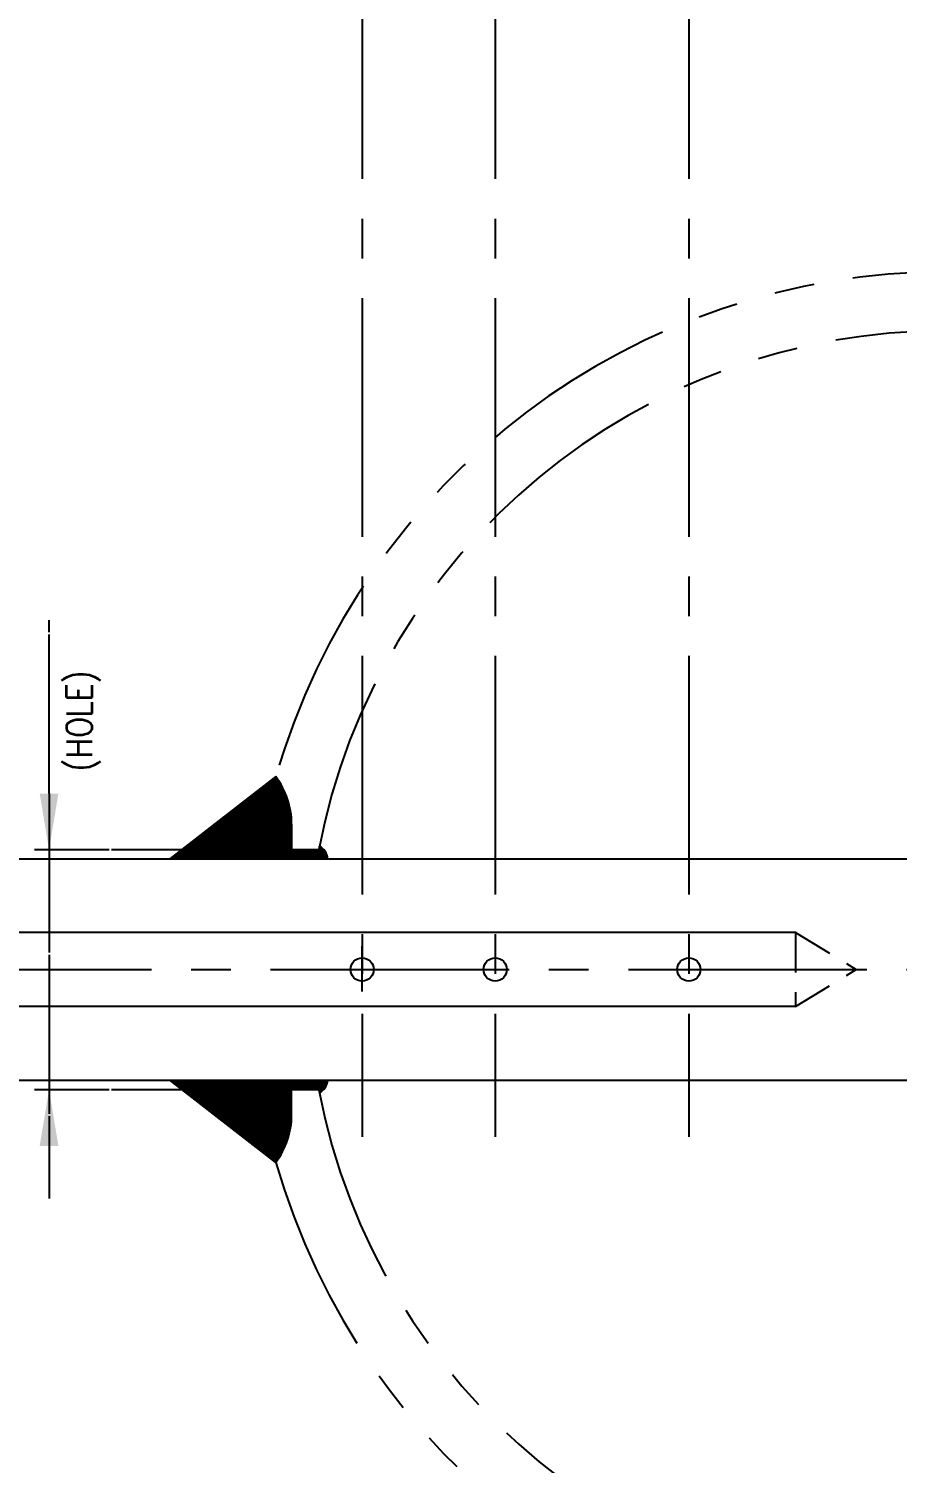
# Model space of a CAD drawing. Extents: x 0 to 841, y 0 to 594.
# Drawn here: x 136.5 to 174.8, y 403.7 to 466.8 of the extents above; entities that cross this region are included whole.
import ezdxf

# ---------------------------------------------------------------- set-up
doc = ezdxf.new("R2010")
doc.units = 0
doc.header["$LTSCALE"] = 7
doc.header["$MEASUREMENT"] = 0
for name, pattern in [('C12', [40, 34, -2, 2, -2]), ('CENTER2', [1.125, 0.75, -0.125, 0.125, -0.125]), ('CONT', [1, 1, 0]), ('HIDDEN', [0.375, 0.25, -0.125]), ('PHANTOM', [2.5, 1.25, -0.25, 0.25, -0.25, 0.25, -0.25])]:
    doc.linetypes.add(name, pattern=pattern)
for name, color, linetype in [('1', 7, 'Continuous'), ('3', 7, 'Continuous'), ('6', 6, 'PHANTOM'), ('8', 2, 'Continuous'), ('CEN2', 1, 'C12')]:
    doc.layers.add(name, color=color, linetype=linetype)
doc.styles.add('ROMANS', font='romans.shx')

msp = doc.modelspace()

# ---------------------------------------------------------------- linework, layer by layer
at = {"color": 4, "linetype": 'CONT'}
for p, q in [((137.412, 433.144), (137.412, 440.779)), ((137.412, 433.144), (137.412, 415.315)), ((147.165, 430.669), (136.768, 430.669)), ((147.165, 420.105), (136.768, 420.105))]:
    msp.add_line(p, q, dxfattribs=at)
for p, q in [((143.768, 430.269), (147.369, 433.87)), ((143.785, 430.269), (147.398, 433.881)), ((143.803, 430.269), (147.405, 433.87)), ((143.591, 430.269), (146.58, 433.258)), ((143.609, 430.269), (146.659, 433.319)), ((143.626, 430.269), (146.738, 433.38)), ((143.644, 430.269), (146.817, 433.441)), ((143.662, 430.269), (146.896, 433.503)), ((143.679, 430.269), (146.975, 433.564)), ((143.697, 430.269), (147.054, 433.625)), ((143.715, 430.269), (147.133, 433.686)), ((143.732, 430.269), (147.211, 433.748)), ((143.75, 430.269), (147.29, 433.809)), ((143.821, 430.269), (147.413, 433.86)), ((143.838, 430.269), (147.42, 433.85)), ((143.856, 430.269), (147.428, 433.84)), ((143.874, 430.269), (147.435, 433.83)), ((143.892, 430.269), (147.442, 433.819)), ((143.909, 430.269), (147.45, 433.809)), ((143.927, 430.269), (147.457, 433.799)), ((143.945, 430.269), (147.464, 433.788)), ((143.962, 430.269), (147.472, 433.778)), ((143.98, 430.269), (147.479, 433.767)), ((143.998, 430.269), (147.486, 433.757)), ((144.015, 430.269), (147.493, 433.746)), ((144.033, 430.269), (147.5, 433.736)), ((144.051, 430.269), (147.507, 433.725)), ((144.068, 430.269), (147.514, 433.715)), ((144.086, 430.269), (147.521, 433.704)), ((144.104, 430.269), (147.528, 433.693)), ((144.121, 430.269), (147.535, 433.683)), ((144.139, 430.269), (147.542, 433.672)), ((144.157, 430.269), (147.549, 433.661)), ((144.174, 430.269), (147.556, 433.65)), ((144.192, 430.269), (147.563, 433.639)), ((144.21, 430.269), (147.57, 433.628)), ((144.227, 430.269), (147.576, 433.617)), ((144.245, 430.269), (147.583, 433.607)), ((144.263, 430.269), (147.59, 433.596)), ((144.28, 430.269), (147.596, 433.585)), ((144.298, 430.269), (147.603, 433.573)), ((144.316, 430.269), (147.61, 433.562)), ((144.333, 430.269), (147.616, 433.551)), ((144.351, 430.269), (147.623, 433.54)), ((144.369, 430.269), (147.629, 433.529)), ((144.386, 430.269), (147.636, 433.518)), ((144.404, 430.269), (147.642, 433.506)), ((144.422, 430.269), (147.648, 433.495)), ((144.44, 430.269), (147.655, 433.484)), ((144.457, 430.269), (147.661, 433.472)), ((144.475, 430.269), (147.667, 433.461)), ((144.493, 430.269), (147.673, 433.449)), ((144.51, 430.269), (147.68, 433.438)), ((144.528, 430.269), (147.686, 433.426)), ((144.546, 430.269), (147.692, 433.415)), ((144.563, 430.269), (147.698, 433.403)), ((144.581, 430.269), (147.704, 433.392)), ((144.599, 430.269), (147.71, 433.38)), ((144.616, 430.269), (147.716, 433.368)), ((144.634, 430.269), (147.722, 433.356)), ((144.652, 430.269), (147.728, 433.345)), ((144.669, 430.269), (147.734, 433.333)), ((144.687, 430.269), (147.739, 433.321)), ((144.705, 430.269), (147.745, 433.309)), ((144.722, 430.269), (147.751, 433.297)), ((144.74, 430.269), (147.757, 433.285)), ((144.758, 430.269), (147.762, 433.273)), ((144.775, 430.269), (147.768, 433.261)), ((144.793, 430.269), (147.773, 433.249)), ((143.414, 430.269), (145.791, 432.646)), ((143.432, 430.269), (145.87, 432.707)), ((143.45, 430.269), (145.949, 432.768)), ((143.467, 430.269), (146.028, 432.829)), ((143.485, 430.269), (146.107, 432.89)), ((143.503, 430.269), (146.186, 432.952)), ((143.52, 430.269), (146.265, 433.013)), ((143.538, 430.269), (146.344, 433.074)), ((143.556, 430.269), (146.422, 433.135)), ((143.573, 430.269), (146.501, 433.197)), ((144.811, 430.269), (147.779, 433.237)), ((144.828, 430.269), (147.785, 433.225)), ((144.846, 430.269), (147.79, 433.212)), ((144.864, 430.269), (147.795, 433.2)), ((144.881, 430.269), (147.801, 433.188)), ((144.899, 430.269), (147.806, 433.176)), ((144.917, 430.269), (147.811, 433.163)), ((144.935, 430.269), (147.817, 433.151)), ((144.952, 430.269), (147.822, 433.138)), ((144.97, 430.269), (147.827, 433.126)), ((144.988, 430.269), (147.832, 433.113)), ((145.005, 430.269), (147.837, 433.101)), ((145.023, 430.269), (147.842, 433.088)), ((145.041, 430.269), (147.848, 433.076)), ((145.058, 430.269), (147.853, 433.063)), ((145.076, 430.269), (147.857, 433.05)), ((145.094, 430.269), (147.862, 433.037)), ((145.111, 430.269), (147.867, 433.024)), ((145.129, 430.269), (147.872, 433.012)), ((145.147, 430.269), (147.877, 432.999)), ((145.164, 430.269), (147.882, 432.986)), ((145.182, 430.269), (147.886, 432.973)), ((145.2, 430.269), (147.891, 432.96)), ((145.217, 430.269), (147.896, 432.947)), ((145.235, 430.269), (147.9, 432.934)), ((145.253, 430.269), (147.905, 432.92)), ((145.27, 430.269), (147.909, 432.907)), ((145.288, 430.269), (147.913, 432.894)), ((145.306, 430.269), (147.918, 432.881)), ((145.323, 430.269), (147.922, 432.867)), ((145.341, 430.269), (147.927, 432.854)), ((145.359, 430.269), (147.931, 432.84)), ((145.376, 430.269), (147.935, 432.827)), ((145.394, 430.269), (147.939, 432.814)), ((145.412, 430.269), (147.943, 432.8)), ((145.429, 430.269), (147.947, 432.786)), ((145.447, 430.269), (147.951, 432.773)), ((145.465, 430.269), (147.955, 432.759)), ((145.483, 430.269), (147.959, 432.745)), ((145.5, 430.269), (147.963, 432.732)), ((145.518, 430.269), (147.967, 432.718)), ((145.536, 430.269), (147.971, 432.704)), ((145.553, 430.269), (147.974, 432.69)), ((145.571, 430.269), (147.978, 432.676)), ((145.589, 430.269), (147.982, 432.662)), ((145.606, 430.269), (147.985, 432.648)), ((145.624, 430.269), (147.989, 432.633)), ((145.642, 430.269), (147.992, 432.619)), ((143.237, 430.269), (145.002, 432.033)), ((143.255, 430.269), (145.081, 432.095)), ((143.273, 430.269), (145.16, 432.156)), ((143.29, 430.269), (145.239, 432.217)), ((143.308, 430.269), (145.318, 432.278)), ((143.326, 430.269), (145.397, 432.339)), ((143.344, 430.269), (145.476, 432.401)), ((143.361, 430.269), (145.555, 432.462)), ((143.379, 430.269), (145.633, 432.523)), ((143.397, 430.269), (145.712, 432.584)), ((145.659, 430.269), (147.996, 432.605)), ((145.677, 430.269), (147.999, 432.591)), ((145.695, 430.269), (148.002, 432.576)), ((145.712, 430.269), (148.006, 432.562)), ((145.73, 430.269), (148.009, 432.547)), ((145.748, 430.269), (148.012, 432.533)), ((145.765, 430.269), (148.015, 432.519)), ((145.783, 430.269), (148.018, 432.504)), ((145.801, 430.269), (148.021, 432.489)), ((145.818, 430.269), (148.024, 432.474)), ((145.836, 430.269), (148.027, 432.46)), ((145.854, 430.269), (148.03, 432.445)), ((145.871, 430.269), (148.033, 432.43)), ((145.889, 430.269), (148.035, 432.415)), ((145.907, 430.269), (148.038, 432.4)), ((145.924, 430.269), (148.041, 432.385)), ((145.942, 430.269), (148.043, 432.37)), ((145.96, 430.269), (148.046, 432.354)), ((145.977, 430.269), (148.048, 432.339)), ((145.995, 430.269), (148.051, 432.324)), ((146.013, 430.269), (148.053, 432.309)), ((146.031, 430.269), (148.055, 432.293)), ((146.048, 430.269), (148.057, 432.278)), ((146.066, 430.269), (148.059, 432.262)), ((146.084, 430.269), (148.061, 432.246)), ((146.101, 430.269), (148.064, 432.231)), ((146.119, 430.269), (148.065, 432.215)), ((146.137, 430.269), (148.067, 432.199)), ((146.154, 430.269), (148.069, 432.183)), ((146.172, 430.269), (148.071, 432.167)), ((146.19, 430.269), (148.072, 432.151)), ((146.207, 430.269), (148.074, 432.135)), ((146.225, 430.269), (148.076, 432.119)), ((146.243, 430.269), (148.077, 432.103)), ((146.26, 430.269), (148.078, 432.087)), ((146.278, 430.269), (148.08, 432.07)), ((146.296, 430.269), (148.081, 432.054)), ((146.313, 430.269), (148.082, 432.037)), ((146.331, 430.269), (148.083, 432.021)), ((146.349, 430.269), (148.084, 432.004)), ((146.366, 430.269), (148.085, 431.987)), ((143.043, 430.269), (144.134, 431.36)), ((143.061, 430.269), (144.213, 431.421)), ((143.078, 430.269), (144.292, 431.482)), ((143.096, 430.269), (144.371, 431.544)), ((143.114, 430.269), (144.45, 431.605)), ((143.131, 430.269), (144.529, 431.666)), ((143.149, 430.269), (144.608, 431.727)), ((143.167, 430.269), (144.687, 431.788)), ((143.184, 430.269), (144.766, 431.85)), ((143.202, 430.269), (144.844, 431.911)), ((143.22, 430.269), (144.923, 431.972)), ((146.384, 430.269), (148.086, 431.97)), ((146.402, 430.269), (148.087, 431.954)), ((146.419, 430.269), (148.088, 431.937)), ((146.437, 430.269), (148.088, 431.92)), ((146.455, 430.269), (148.089, 431.902)), ((146.472, 430.269), (148.089, 431.885)), ((146.49, 430.269), (148.09, 431.868)), ((146.508, 430.269), (148.09, 431.851)), ((146.525, 430.269), (148.09, 431.833)), ((146.543, 430.269), (148.09, 431.816)), ((146.561, 430.269), (148.09, 431.798)), ((146.579, 430.269), (148.09, 431.78)), ((146.596, 430.269), (148.09, 431.763)), ((146.614, 430.269), (148.09, 431.745)), ((146.632, 430.269), (148.09, 431.727)), ((146.649, 430.269), (148.09, 431.71)), ((146.667, 430.269), (148.09, 431.692)), ((146.685, 430.269), (148.09, 431.674)), ((146.702, 430.269), (148.09, 431.657)), ((146.72, 430.269), (148.09, 431.639)), ((146.738, 430.269), (148.09, 431.621)), ((146.755, 430.269), (148.09, 431.604)), ((146.773, 430.269), (148.09, 431.586)), ((146.791, 430.269), (148.09, 431.568)), ((146.808, 430.269), (148.09, 431.551)), ((146.826, 430.269), (148.09, 431.533)), ((146.844, 430.269), (148.09, 431.515)), ((146.861, 430.269), (148.09, 431.497)), ((146.879, 430.269), (148.09, 431.48)), ((146.897, 430.269), (148.09, 431.462)), ((146.914, 430.269), (148.09, 431.444)), ((146.932, 430.269), (148.09, 431.427)), ((146.95, 430.269), (148.09, 431.409)), ((146.967, 430.269), (148.09, 431.391)), ((146.985, 430.269), (148.09, 431.374)), ((147.003, 430.269), (148.09, 431.356)), ((142.866, 430.269), (143.345, 430.748)), ((142.884, 430.269), (143.424, 430.809)), ((142.902, 430.269), (143.503, 430.87)), ((142.919, 430.269), (143.582, 430.931)), ((142.937, 430.269), (143.661, 430.993)), ((142.955, 430.269), (143.74, 431.054)), ((142.972, 430.269), (143.819, 431.115)), ((142.99, 430.269), (143.898, 431.176)), ((143.008, 430.269), (143.977, 431.237)), ((143.025, 430.269), (144.055, 431.299)), ((147.02, 430.269), (148.09, 431.338)), ((147.038, 430.269), (148.09, 431.321)), ((147.056, 430.269), (148.09, 431.303)), ((147.074, 430.269), (148.09, 431.285)), ((147.091, 430.269), (148.09, 431.268)), ((147.109, 430.269), (148.09, 431.25)), ((147.127, 430.269), (148.09, 431.232)), ((147.144, 430.269), (148.09, 431.215)), ((147.162, 430.269), (148.09, 431.197)), ((147.18, 430.269), (148.09, 431.179)), ((147.197, 430.269), (148.09, 431.162)), ((147.215, 430.269), (148.09, 431.144)), ((147.233, 430.269), (148.09, 431.126)), ((147.25, 430.269), (148.09, 431.109)), ((147.268, 430.269), (148.09, 431.091)), ((147.286, 430.269), (148.09, 431.073)), ((147.303, 430.269), (148.09, 431.056)), ((147.321, 430.269), (148.09, 431.038)), ((147.339, 430.269), (148.09, 431.02)), ((147.356, 430.269), (148.09, 431.002)), ((147.374, 430.269), (148.09, 430.985)), ((147.392, 430.269), (148.09, 430.967)), ((147.409, 430.269), (148.09, 430.949)), ((147.427, 430.269), (148.09, 430.932)), ((147.445, 430.269), (148.09, 430.914)), ((147.462, 430.269), (148.09, 430.896)), ((147.48, 430.269), (148.09, 430.879)), ((147.498, 430.269), (148.09, 430.861)), ((147.515, 430.269), (148.09, 430.843)), ((147.533, 430.269), (148.09, 430.826)), ((147.551, 430.269), (148.09, 430.808)), ((147.568, 430.269), (148.09, 430.79)), ((147.586, 430.269), (148.09, 430.773)), ((147.604, 430.269), (148.09, 430.755)), ((147.622, 430.269), (148.09, 430.737)), ((147.639, 430.269), (148.09, 430.72)), ((148.894, 430.269), (149.399, 430.773)), ((148.912, 430.269), (149.409, 430.765)), ((148.93, 430.269), (149.419, 430.758)), ((148.947, 430.269), (149.428, 430.75)), ((148.965, 430.269), (149.438, 430.741)), ((148.983, 430.269), (149.447, 430.733)), ((149, 430.269), (149.457, 430.725)), ((149.018, 430.269), (149.466, 430.716)), ((149.287, 430.679), (149.389, 430.781)), ((149.291, 430.701), (149.379, 430.788)), ((149.295, 430.722), (149.368, 430.795)), ((149.299, 430.744), (149.357, 430.802)), ((149.304, 430.766), (149.347, 430.809)), ((149.308, 430.788), (149.336, 430.816)), ((149.312, 430.81), (149.325, 430.823)), ((142.742, 430.269), (142.793, 430.319)), ((142.76, 430.269), (142.872, 430.38)), ((142.778, 430.269), (142.951, 430.442)), ((142.796, 430.269), (143.03, 430.503)), ((142.813, 430.269), (143.109, 430.564)), ((142.831, 430.269), (143.188, 430.625)), ((142.849, 430.269), (143.266, 430.686)), ((147.657, 430.269), (148.09, 430.702)), ((147.675, 430.269), (148.09, 430.684)), ((147.692, 430.269), (148.093, 430.669)), ((147.71, 430.269), (148.11, 430.669)), ((147.728, 430.269), (148.128, 430.669)), ((147.745, 430.269), (148.146, 430.669)), ((147.763, 430.269), (148.163, 430.669)), ((147.781, 430.269), (148.181, 430.669)), ((147.798, 430.269), (148.199, 430.669)), ((147.816, 430.269), (148.217, 430.669)), ((147.834, 430.269), (148.234, 430.669)), ((147.851, 430.269), (148.252, 430.669)), ((147.869, 430.269), (148.27, 430.669)), ((147.887, 430.269), (148.287, 430.669)), ((147.904, 430.269), (148.305, 430.669)), ((147.922, 430.269), (148.323, 430.669)), ((147.94, 430.269), (148.34, 430.669)), ((147.957, 430.269), (148.358, 430.669)), ((147.975, 430.269), (148.376, 430.669)), ((147.993, 430.269), (148.393, 430.669)), ((148.01, 430.269), (148.411, 430.669)), ((148.028, 430.269), (148.429, 430.669)), ((148.046, 430.269), (148.446, 430.669)), ((148.063, 430.269), (148.464, 430.669)), ((148.081, 430.269), (148.482, 430.669)), ((148.099, 430.269), (148.499, 430.669)), ((148.116, 430.269), (148.517, 430.669)), ((148.134, 430.269), (148.535, 430.669)), ((148.152, 430.269), (148.552, 430.669)), ((148.17, 430.269), (148.57, 430.669)), ((148.187, 430.269), (148.588, 430.669)), ((148.205, 430.269), (148.605, 430.669)), ((148.223, 430.269), (148.623, 430.669)), ((148.24, 430.269), (148.641, 430.669)), ((148.258, 430.269), (148.658, 430.669)), ((148.276, 430.269), (148.676, 430.669)), ((148.293, 430.269), (148.694, 430.669)), ((148.311, 430.269), (148.711, 430.669)), ((148.329, 430.269), (148.729, 430.669)), ((148.346, 430.269), (148.747, 430.669)), ((148.364, 430.269), (148.765, 430.669)), ((148.382, 430.269), (148.782, 430.669)), ((148.399, 430.269), (148.8, 430.669)), ((148.417, 430.269), (148.818, 430.669)), ((148.435, 430.269), (148.835, 430.669)), ((148.452, 430.269), (148.853, 430.669)), ((148.47, 430.269), (148.871, 430.669)), ((148.488, 430.269), (148.888, 430.669)), ((148.505, 430.269), (148.906, 430.669)), ((148.523, 430.269), (148.924, 430.669)), ((148.541, 430.269), (148.941, 430.669)), ((148.558, 430.269), (148.959, 430.669)), ((148.576, 430.269), (148.977, 430.669)), ((148.594, 430.269), (148.994, 430.669)), ((148.611, 430.269), (149.012, 430.669)), ((148.629, 430.269), (149.03, 430.669)), ((148.647, 430.269), (149.047, 430.669)), ((148.664, 430.269), (149.065, 430.669)), ((148.682, 430.269), (149.083, 430.669)), ((148.7, 430.269), (149.1, 430.669)), ((148.718, 430.269), (149.118, 430.669)), ((148.735, 430.269), (149.136, 430.669)), ((148.753, 430.269), (149.153, 430.669)), ((148.771, 430.269), (149.171, 430.669)), ((148.788, 430.269), (149.189, 430.669)), ((148.806, 430.269), (149.206, 430.669)), ((148.824, 430.269), (149.224, 430.669)), ((148.841, 430.269), (149.242, 430.669)), ((148.859, 430.269), (149.26, 430.669)), ((148.877, 430.269), (149.277, 430.669)), ((149.036, 430.269), (149.475, 430.708)), ((149.053, 430.269), (149.483, 430.699)), ((149.071, 430.269), (149.492, 430.69)), ((149.089, 430.269), (149.501, 430.68)), ((149.106, 430.269), (149.509, 430.671)), ((149.124, 430.269), (149.517, 430.662)), ((149.142, 430.269), (149.525, 430.652)), ((149.159, 430.269), (149.533, 430.642)), ((149.177, 430.269), (149.541, 430.632)), ((149.195, 430.269), (149.548, 430.622)), ((149.213, 430.269), (149.556, 430.612)), ((149.23, 430.269), (149.563, 430.602)), ((149.248, 430.269), (149.57, 430.591)), ((149.266, 430.269), (149.577, 430.58)), ((149.283, 430.269), (149.584, 430.569)), ((149.301, 430.269), (149.591, 430.558)), ((149.319, 430.269), (149.597, 430.547)), ((149.336, 430.269), (149.604, 430.536)), ((149.354, 430.269), (149.61, 430.524)), ((149.372, 430.269), (149.616, 430.513)), ((149.389, 430.269), (149.622, 430.501)), ((149.407, 430.269), (149.627, 430.489)), ((149.425, 430.269), (149.633, 430.477)), ((149.442, 430.269), (149.638, 430.464)), ((149.46, 430.269), (149.643, 430.452)), ((149.478, 430.269), (149.648, 430.439)), ((149.495, 430.269), (149.653, 430.426)), ((149.513, 430.269), (149.657, 430.413)), ((149.531, 430.269), (149.661, 430.399)), ((149.548, 430.269), (149.665, 430.386)), ((149.566, 430.269), (149.669, 430.372)), ((149.584, 430.269), (149.673, 430.358)), ((149.601, 430.269), (149.676, 430.343)), ((149.619, 430.269), (149.68, 430.329)), ((149.637, 430.269), (149.682, 430.314)), ((149.654, 430.269), (149.685, 430.299)), ((149.672, 430.269), (149.687, 430.284)), ((142.734, 420.52), (142.739, 420.524)), ((142.744, 420.512), (142.756, 420.524)), ((142.754, 420.504), (142.774, 420.524)), ((142.764, 420.496), (142.792, 420.524)), ((142.774, 420.489), (142.809, 420.524)), ((142.784, 420.481), (142.827, 420.524)), ((142.794, 420.473), (142.845, 420.524)), ((142.804, 420.466), (142.862, 420.524)), ((142.814, 420.458), (142.88, 420.524)), ((142.824, 420.45), (142.898, 420.524)), ((142.833, 420.442), (142.915, 420.524)), ((142.843, 420.435), (142.933, 420.524)), ((142.853, 420.427), (142.951, 420.524)), ((142.863, 420.419), (142.968, 420.524)), ((142.873, 420.411), (142.986, 420.524)), ((142.883, 420.404), (143.004, 420.524)), ((142.893, 420.396), (143.021, 420.524)), ((142.903, 420.388), (143.039, 420.524)), ((142.913, 420.381), (143.057, 420.524)), ((142.923, 420.373), (143.074, 420.524)), ((142.933, 420.365), (143.092, 420.524)), ((142.943, 420.357), (143.11, 420.524)), ((142.953, 420.35), (143.128, 420.524)), ((142.963, 420.342), (143.145, 420.524)), ((142.973, 420.334), (143.163, 420.524)), ((142.983, 420.327), (143.181, 420.524)), ((142.993, 420.319), (143.198, 420.524)), ((143.003, 420.311), (143.216, 420.524)), ((143.013, 420.303), (143.234, 420.524)), ((143.023, 420.296), (143.251, 420.524)), ((143.033, 420.288), (143.269, 420.524)), ((143.042, 420.28), (143.287, 420.524)), ((143.052, 420.272), (143.304, 420.524)), ((143.062, 420.265), (143.322, 420.524)), ((143.072, 420.257), (143.34, 420.524)), ((143.082, 420.249), (143.357, 420.524)), ((143.092, 420.242), (143.375, 420.524)), ((143.102, 420.234), (143.393, 420.524)), ((143.112, 420.226), (143.41, 420.524)), ((143.122, 420.218), (143.428, 420.524)), ((143.132, 420.211), (143.446, 420.524)), ((143.142, 420.203), (143.463, 420.524)), ((143.152, 420.195), (143.481, 420.524)), ((143.162, 420.187), (143.499, 420.524)), ((143.172, 420.18), (143.516, 420.524)), ((143.182, 420.172), (143.534, 420.524)), ((143.192, 420.164), (143.552, 420.524)), ((143.202, 420.157), (143.569, 420.524)), ((143.212, 420.149), (143.587, 420.524)), ((143.222, 420.141), (143.605, 420.524)), ((143.232, 420.133), (143.622, 420.524)), ((143.242, 420.126), (143.64, 420.524)), ((143.252, 420.118), (143.658, 420.524)), ((143.261, 420.11), (143.676, 420.524)), ((143.271, 420.103), (143.693, 420.524)), ((143.281, 420.095), (143.711, 420.524)), ((143.291, 420.087), (143.729, 420.524)), ((143.301, 420.079), (143.746, 420.524)), ((143.311, 420.072), (143.764, 420.524)), ((143.321, 420.064), (143.782, 420.524)), ((143.331, 420.056), (143.799, 420.524)), ((143.341, 420.048), (143.817, 420.524)), ((143.351, 420.041), (143.835, 420.524)), ((143.361, 420.033), (143.852, 420.524)), ((143.371, 420.025), (143.87, 420.524)), ((143.381, 420.018), (143.888, 420.524)), ((143.391, 420.01), (143.905, 420.524)), ((143.401, 420.002), (143.923, 420.524)), ((143.411, 419.994), (143.941, 420.524)), ((143.421, 419.987), (143.958, 420.524)), ((143.431, 419.979), (143.976, 420.524)), ((143.441, 419.971), (143.994, 420.524)), ((143.451, 419.963), (144.011, 420.524)), ((143.461, 419.956), (144.029, 420.524)), ((143.471, 419.948), (144.047, 420.524)), ((143.48, 419.94), (144.064, 420.524)), ((143.49, 419.933), (144.082, 420.524)), ((143.5, 419.925), (144.1, 420.524)), ((143.51, 419.917), (144.117, 420.524)), ((143.52, 419.909), (144.135, 420.524)), ((143.53, 419.902), (144.153, 420.524)), ((143.54, 419.894), (144.171, 420.524)), ((143.55, 419.886), (144.188, 420.524)), ((143.56, 419.879), (144.206, 420.524)), ((143.57, 419.871), (144.224, 420.524)), ((143.58, 419.863), (144.241, 420.524)), ((143.59, 419.855), (144.259, 420.524)), ((143.6, 419.848), (144.277, 420.524)), ((143.61, 419.84), (144.294, 420.524)), ((143.62, 419.832), (144.312, 420.524)), ((143.63, 419.824), (144.33, 420.524)), ((143.64, 419.817), (144.347, 420.524)), ((143.65, 419.809), (144.365, 420.524)), ((143.66, 419.801), (144.383, 420.524)), ((143.67, 419.794), (144.4, 420.524)), ((143.68, 419.786), (144.418, 420.524)), ((143.689, 419.778), (144.436, 420.524)), ((143.699, 419.77), (144.453, 420.524)), ((143.709, 419.763), (144.471, 420.524)), ((143.719, 419.755), (144.489, 420.524)), ((143.729, 419.747), (144.506, 420.524)), ((143.739, 419.739), (144.524, 420.524)), ((143.749, 419.732), (144.542, 420.524)), ((143.759, 419.724), (144.559, 420.524)), ((143.769, 419.716), (144.577, 420.524)), ((143.779, 419.709), (144.595, 420.524)), ((143.789, 419.701), (144.612, 420.524)), ((143.799, 419.693), (144.63, 420.524)), ((143.809, 419.685), (144.648, 420.524)), ((143.819, 419.678), (144.665, 420.524)), ((143.829, 419.67), (144.683, 420.524)), ((143.839, 419.662), (144.701, 420.524)), ((143.849, 419.655), (144.719, 420.524)), ((143.859, 419.647), (144.736, 420.524)), ((143.869, 419.639), (144.754, 420.524)), ((143.879, 419.631), (144.772, 420.524)), ((143.889, 419.624), (144.789, 420.524)), ((143.899, 419.616), (144.807, 420.524)), ((143.908, 419.608), (144.825, 420.524)), ((143.918, 419.6), (144.842, 420.524)), ((143.928, 419.593), (144.86, 420.524)), ((143.938, 419.585), (144.878, 420.524)), ((143.948, 419.577), (144.895, 420.524)), ((143.958, 419.57), (144.913, 420.524)), ((143.968, 419.562), (144.931, 420.524)), ((143.978, 419.554), (144.948, 420.524)), ((143.988, 419.546), (144.966, 420.524)), ((143.998, 419.539), (144.984, 420.524)), ((144.008, 419.531), (145.001, 420.524)), ((144.018, 419.523), (145.019, 420.524)), ((144.028, 419.516), (145.037, 420.524)), ((144.038, 419.508), (145.054, 420.524)), ((144.048, 419.5), (145.072, 420.524)), ((144.058, 419.492), (145.09, 420.524)), ((144.068, 419.485), (145.107, 420.524)), ((144.078, 419.477), (145.125, 420.524)), ((144.088, 419.469), (145.143, 420.524)), ((144.098, 419.461), (145.16, 420.524)), ((144.108, 419.454), (145.178, 420.524)), ((144.118, 419.446), (145.196, 420.524)), ((144.127, 419.438), (145.213, 420.524)), ((144.137, 419.431), (145.231, 420.524)), ((144.147, 419.423), (145.249, 420.524)), ((144.157, 419.415), (145.267, 420.524)), ((144.167, 419.407), (145.284, 420.524)), ((144.177, 419.4), (145.302, 420.524)), ((144.187, 419.392), (145.32, 420.524)), ((144.197, 419.384), (145.337, 420.524)), ((144.207, 419.376), (145.355, 420.524)), ((144.217, 419.369), (145.373, 420.524)), ((144.227, 419.361), (145.39, 420.524)), ((144.237, 419.353), (145.408, 420.524)), ((144.247, 419.346), (145.426, 420.524)), ((144.257, 419.338), (145.443, 420.524)), ((144.267, 419.33), (145.461, 420.524)), ((144.277, 419.322), (145.479, 420.524)), ((144.287, 419.315), (145.496, 420.524)), ((144.297, 419.307), (145.514, 420.524)), ((144.307, 419.299), (145.532, 420.524)), ((144.317, 419.292), (145.549, 420.524)), ((144.327, 419.284), (145.567, 420.524)), ((144.336, 419.276), (145.585, 420.524)), ((144.346, 419.268), (145.602, 420.524)), ((144.356, 419.261), (145.62, 420.524)), ((144.366, 419.253), (145.638, 420.524)), ((144.376, 419.245), (145.655, 420.524)), ((144.386, 419.237), (145.673, 420.524)), ((144.396, 419.23), (145.691, 420.524)), ((144.406, 419.222), (145.708, 420.524)), ((144.416, 419.214), (145.726, 420.524)), ((144.426, 419.207), (145.744, 420.524)), ((144.436, 419.199), (145.761, 420.524)), ((144.446, 419.191), (145.779, 420.524)), ((144.456, 419.183), (145.797, 420.524)), ((144.466, 419.176), (145.815, 420.524)), ((144.476, 419.168), (145.832, 420.524)), ((144.486, 419.16), (145.85, 420.524)), ((144.496, 419.152), (145.868, 420.524)), ((144.506, 419.145), (145.885, 420.524)), ((144.516, 419.137), (145.903, 420.524)), ((144.526, 419.129), (145.921, 420.524)), ((144.536, 419.122), (145.938, 420.524)), ((144.546, 419.114), (145.956, 420.524)), ((144.555, 419.106), (145.974, 420.524)), ((144.565, 419.098), (145.991, 420.524)), ((144.575, 419.091), (146.009, 420.524)), ((144.585, 419.083), (146.027, 420.524)), ((144.595, 419.075), (146.044, 420.524)), ((144.605, 419.068), (146.062, 420.524)), ((144.615, 419.06), (146.08, 420.524)), ((144.625, 419.052), (146.097, 420.524)), ((144.635, 419.044), (146.115, 420.524)), ((144.645, 419.037), (146.133, 420.524)), ((144.655, 419.029), (146.15, 420.524)), ((144.665, 419.021), (146.168, 420.524)), ((144.675, 419.013), (146.186, 420.524)), ((144.685, 419.006), (146.203, 420.524)), ((144.695, 418.998), (146.221, 420.524)), ((144.705, 418.99), (146.239, 420.524)), ((144.715, 418.983), (146.256, 420.524)), ((144.725, 418.975), (146.274, 420.524)), ((144.735, 418.967), (146.292, 420.524)), ((144.745, 418.959), (146.309, 420.524)), ((144.755, 418.952), (146.327, 420.524)), ((144.765, 418.944), (146.345, 420.524)), ((144.774, 418.936), (146.363, 420.524)), ((144.784, 418.929), (146.38, 420.524)), ((144.794, 418.921), (146.398, 420.524)), ((144.804, 418.913), (146.416, 420.524)), ((144.814, 418.905), (146.433, 420.524)), ((144.824, 418.898), (146.451, 420.524)), ((144.834, 418.89), (146.469, 420.524)), ((144.844, 418.882), (146.486, 420.524)), ((144.854, 418.874), (146.504, 420.524)), ((144.864, 418.867), (146.522, 420.524)), ((144.874, 418.859), (146.539, 420.524)), ((144.884, 418.851), (146.557, 420.524)), ((144.894, 418.844), (146.575, 420.524)), ((144.904, 418.836), (146.592, 420.524)), ((144.914, 418.828), (146.61, 420.524)), ((144.924, 418.82), (146.628, 420.524)), ((144.934, 418.813), (146.645, 420.524)), ((144.944, 418.805), (146.663, 420.524)), ((144.954, 418.797), (146.681, 420.524)), ((144.964, 418.789), (146.698, 420.524)), ((144.974, 418.782), (146.716, 420.524)), ((144.984, 418.774), (146.734, 420.524)), ((144.993, 418.766), (146.751, 420.524)), ((145.003, 418.759), (146.769, 420.524)), ((145.013, 418.751), (146.787, 420.524)), ((145.023, 418.743), (146.804, 420.524)), ((145.033, 418.735), (146.822, 420.524)), ((145.043, 418.728), (146.84, 420.524)), ((145.053, 418.72), (146.858, 420.524)), ((145.063, 418.712), (146.875, 420.524)), ((145.073, 418.705), (146.893, 420.524)), ((145.083, 418.697), (146.911, 420.524)), ((145.093, 418.689), (146.928, 420.524)), ((145.103, 418.681), (146.946, 420.524)), ((145.113, 418.674), (146.964, 420.524)), ((145.123, 418.666), (146.981, 420.524)), ((145.133, 418.658), (146.999, 420.524)), ((145.143, 418.65), (147.017, 420.524)), ((145.153, 418.643), (147.034, 420.524)), ((145.163, 418.635), (147.052, 420.524)), ((145.173, 418.627), (147.07, 420.524)), ((145.183, 418.62), (147.087, 420.524)), ((145.193, 418.612), (147.105, 420.524)), ((145.202, 418.604), (147.123, 420.524)), ((145.212, 418.596), (147.14, 420.524)), ((145.222, 418.589), (147.158, 420.524)), ((145.232, 418.581), (147.176, 420.524)), ((145.242, 418.573), (147.193, 420.524)), ((145.252, 418.565), (147.211, 420.524)), ((145.262, 418.558), (147.229, 420.524)), ((145.272, 418.55), (147.246, 420.524)), ((145.282, 418.542), (147.264, 420.524)), ((145.292, 418.535), (147.282, 420.524)), ((145.302, 418.527), (147.299, 420.524)), ((145.312, 418.519), (147.317, 420.524)), ((145.322, 418.511), (147.335, 420.524)), ((145.332, 418.504), (147.352, 420.524)), ((145.342, 418.496), (147.37, 420.524)), ((145.352, 418.488), (147.388, 420.524)), ((145.362, 418.481), (147.406, 420.524)), ((145.372, 418.473), (147.423, 420.524)), ((145.382, 418.465), (147.441, 420.524)), ((145.392, 418.457), (147.459, 420.524)), ((145.402, 418.45), (147.476, 420.524)), ((145.412, 418.442), (147.494, 420.524)), ((145.421, 418.434), (147.512, 420.524)), ((145.431, 418.426), (147.529, 420.524)), ((145.441, 418.419), (147.547, 420.524)), ((145.451, 418.411), (147.565, 420.524)), ((145.461, 418.403), (147.582, 420.524)), ((145.471, 418.396), (147.6, 420.524)), ((145.481, 418.388), (147.618, 420.524)), ((145.491, 418.38), (147.635, 420.524)), ((145.501, 418.372), (147.653, 420.524)), ((145.511, 418.365), (147.671, 420.524)), ((145.521, 418.357), (147.688, 420.524)), ((145.531, 418.349), (147.706, 420.524)), ((145.541, 418.342), (147.724, 420.524)), ((145.551, 418.334), (147.741, 420.524)), ((145.561, 418.326), (147.759, 420.524)), ((145.571, 418.318), (147.777, 420.524)), ((145.581, 418.311), (147.794, 420.524)), ((145.591, 418.303), (147.812, 420.524)), ((145.601, 418.295), (147.83, 420.524)), ((145.611, 418.287), (147.847, 420.524)), ((145.621, 418.28), (147.865, 420.524)), ((145.631, 418.272), (147.883, 420.524)), ((145.64, 418.264), (147.9, 420.524)), ((145.65, 418.257), (147.918, 420.524)), ((145.66, 418.249), (147.936, 420.524)), ((145.67, 418.241), (147.954, 420.524)), ((145.68, 418.233), (147.971, 420.524)), ((145.69, 418.226), (147.989, 420.524)), ((145.7, 418.218), (148.007, 420.524)), ((145.71, 418.21), (148.024, 420.524)), ((145.72, 418.202), (148.042, 420.524)), ((145.73, 418.195), (148.06, 420.524)), ((145.74, 418.187), (148.077, 420.524)), ((145.75, 418.179), (148.095, 420.524)), ((145.76, 418.172), (148.113, 420.524)), ((145.77, 418.164), (148.13, 420.524)), ((145.78, 418.156), (148.148, 420.524)), ((145.79, 418.148), (148.166, 420.524)), ((145.8, 418.141), (148.183, 420.524)), ((145.81, 418.133), (148.201, 420.524)), ((145.82, 418.125), (148.219, 420.524)), ((145.83, 418.118), (148.236, 420.524)), ((145.84, 418.11), (148.254, 420.524)), ((145.849, 418.102), (148.272, 420.524)), ((145.859, 418.094), (148.289, 420.524)), ((145.869, 418.087), (148.307, 420.524)), ((145.879, 418.079), (148.325, 420.524)), ((145.889, 418.071), (148.342, 420.524)), ((145.899, 418.063), (148.36, 420.524)), ((145.909, 418.056), (148.378, 420.524)), ((145.919, 418.048), (148.395, 420.524)), ((145.929, 418.04), (148.413, 420.524)), ((145.939, 418.033), (148.431, 420.524)), ((145.949, 418.025), (148.448, 420.524)), ((145.959, 418.017), (148.466, 420.524)), ((145.969, 418.009), (148.484, 420.524)), ((145.979, 418.002), (148.502, 420.524)), ((145.989, 417.994), (148.09, 420.095)), ((145.999, 417.986), (148.09, 420.078)), ((146.009, 417.978), (148.09, 420.06)), ((146.019, 417.971), (148.09, 420.042)), ((146.029, 417.963), (148.09, 420.025)), ((146.039, 417.955), (148.09, 420.007)), ((146.049, 417.948), (148.09, 419.989)), ((148.1, 420.105), (148.519, 420.524)), ((148.118, 420.105), (148.537, 420.524)), ((148.136, 420.105), (148.555, 420.524)), ((148.153, 420.105), (148.572, 420.524)), ((148.171, 420.105), (148.59, 420.524)), ((148.189, 420.105), (148.608, 420.524)), ((148.206, 420.105), (148.625, 420.524)), ((148.224, 420.105), (148.643, 420.524)), ((148.242, 420.105), (148.661, 420.524)), ((148.259, 420.105), (148.678, 420.524)), ((148.277, 420.105), (148.696, 420.524)), ((148.295, 420.105), (148.714, 420.524)), ((148.312, 420.105), (148.731, 420.524)), ((148.33, 420.105), (148.749, 420.524)), ((148.348, 420.105), (148.767, 420.524)), ((148.365, 420.105), (148.784, 420.524)), ((148.383, 420.105), (148.802, 420.524)), ((148.401, 420.105), (148.82, 420.524)), ((148.418, 420.105), (148.837, 420.524)), ((148.436, 420.105), (148.855, 420.524)), ((148.454, 420.105), (148.873, 420.524)), ((148.471, 420.105), (148.89, 420.524)), ((148.489, 420.105), (148.908, 420.524)), ((148.507, 420.105), (148.926, 420.524)), ((148.524, 420.105), (148.943, 420.524)), ((148.542, 420.105), (148.961, 420.524)), ((148.56, 420.105), (148.979, 420.524)), ((148.578, 420.105), (148.997, 420.524)), ((148.595, 420.105), (149.014, 420.524)), ((148.613, 420.105), (149.032, 420.524)), ((148.631, 420.105), (149.05, 420.524)), ((148.648, 420.105), (149.067, 420.524)), ((148.666, 420.105), (149.085, 420.524)), ((148.684, 420.105), (149.103, 420.524)), ((148.701, 420.105), (149.12, 420.524)), ((148.719, 420.105), (149.138, 420.524)), ((148.737, 420.105), (149.156, 420.524)), ((148.754, 420.105), (149.173, 420.524)), ((148.772, 420.105), (149.191, 420.524)), ((148.79, 420.105), (149.209, 420.524)), ((148.807, 420.105), (149.226, 420.524)), ((148.825, 420.105), (149.244, 420.524)), ((148.843, 420.105), (149.262, 420.524)), ((148.86, 420.105), (149.279, 420.524)), ((148.878, 420.105), (149.297, 420.524)), ((148.896, 420.105), (149.315, 420.524)), ((148.913, 420.105), (149.332, 420.524)), ((148.931, 420.105), (149.35, 420.524)), ((148.949, 420.105), (149.368, 420.524)), ((148.966, 420.105), (149.385, 420.524)), ((148.984, 420.105), (149.403, 420.524)), ((149.002, 420.105), (149.421, 420.524)), ((149.019, 420.105), (149.438, 420.524)), ((149.037, 420.105), (149.456, 420.524)), ((149.055, 420.105), (149.474, 420.524)), ((149.072, 420.105), (149.491, 420.524)), ((149.09, 420.105), (149.509, 420.524)), ((149.108, 420.105), (149.527, 420.524)), ((149.126, 420.105), (149.545, 420.524)), ((149.143, 420.105), (149.562, 420.524)), ((149.161, 420.105), (149.58, 420.524)), ((149.179, 420.105), (149.598, 420.524)), ((149.196, 420.105), (149.615, 420.524)), ((149.214, 420.105), (149.633, 420.524)), ((149.232, 420.105), (149.651, 420.524)), ((149.249, 420.105), (149.668, 420.524)), ((149.267, 420.105), (149.686, 420.524)), ((149.285, 420.105), (149.687, 420.508)), ((149.291, 420.094), (149.684, 420.487)), ((149.294, 420.079), (149.68, 420.465)), ((149.296, 420.064), (149.675, 420.442)), ((149.299, 420.049), (149.669, 420.419)), ((149.302, 420.034), (149.662, 420.394)), ((149.305, 420.02), (149.653, 420.367)), ((149.308, 420.005), (149.642, 420.339)), ((149.311, 419.99), (149.629, 420.308)), ((149.314, 419.975), (149.613, 420.274)), ((149.329, 419.972), (149.591, 420.235)), ((149.378, 420.005), (149.559, 420.185)), ((146.059, 417.94), (148.09, 419.972)), ((146.068, 417.932), (148.09, 419.954)), ((146.078, 417.924), (148.09, 419.936)), ((146.088, 417.917), (148.09, 419.919)), ((146.098, 417.909), (148.09, 419.901)), ((146.108, 417.901), (148.09, 419.883)), ((146.118, 417.894), (148.09, 419.866)), ((146.128, 417.886), (148.09, 419.848)), ((146.138, 417.878), (148.09, 419.83)), ((146.148, 417.87), (148.09, 419.813)), ((146.158, 417.863), (148.09, 419.795)), ((146.168, 417.855), (148.09, 419.777)), ((146.178, 417.847), (148.09, 419.759)), ((146.188, 417.839), (148.09, 419.742)), ((146.198, 417.832), (148.09, 419.724)), ((146.208, 417.824), (148.09, 419.706)), ((146.218, 417.816), (148.09, 419.689)), ((146.228, 417.809), (148.09, 419.671)), ((146.238, 417.801), (148.09, 419.653)), ((146.248, 417.793), (148.09, 419.636)), ((146.258, 417.785), (148.09, 419.618)), ((146.268, 417.778), (148.09, 419.6)), ((146.278, 417.77), (148.09, 419.583)), ((146.287, 417.762), (148.09, 419.565)), ((146.297, 417.754), (148.09, 419.547)), ((146.307, 417.747), (148.09, 419.53)), ((146.317, 417.739), (148.09, 419.512)), ((146.327, 417.731), (148.09, 419.494)), ((146.337, 417.724), (148.09, 419.477)), ((146.347, 417.716), (148.09, 419.459)), ((146.357, 417.708), (148.09, 419.441)), ((146.367, 417.7), (148.09, 419.424)), ((146.377, 417.693), (148.09, 419.406)), ((146.387, 417.685), (148.09, 419.388)), ((146.397, 417.677), (148.09, 419.371)), ((146.407, 417.67), (148.09, 419.353)), ((146.417, 417.662), (148.09, 419.335)), ((146.427, 417.654), (148.09, 419.318)), ((146.437, 417.646), (148.09, 419.3)), ((146.447, 417.639), (148.09, 419.282)), ((146.457, 417.631), (148.09, 419.265)), ((146.467, 417.623), (148.09, 419.247)), ((146.477, 417.615), (148.09, 419.229)), ((146.487, 417.608), (148.09, 419.211)), ((146.497, 417.6), (148.09, 419.194)), ((146.506, 417.592), (148.09, 419.176)), ((146.516, 417.585), (148.09, 419.158)), ((146.526, 417.577), (148.09, 419.141)), ((146.536, 417.569), (148.09, 419.123)), ((146.546, 417.561), (148.09, 419.105)), ((146.556, 417.554), (148.09, 419.088)), ((146.566, 417.546), (148.09, 419.07)), ((146.576, 417.538), (148.09, 419.052)), ((146.586, 417.531), (148.09, 419.035)), ((146.596, 417.523), (148.09, 419.017)), ((146.606, 417.515), (148.09, 418.999)), ((146.616, 417.507), (148.09, 418.982)), ((146.626, 417.5), (148.09, 418.964)), ((146.636, 417.492), (148.09, 418.946)), ((146.646, 417.484), (148.09, 418.928)), ((146.656, 417.476), (148.089, 418.91)), ((146.666, 417.469), (148.089, 418.892)), ((146.676, 417.461), (148.088, 418.873)), ((146.686, 417.453), (148.088, 418.855)), ((146.696, 417.446), (148.087, 418.837)), ((146.706, 417.438), (148.086, 418.818)), ((146.715, 417.43), (148.085, 418.799)), ((146.725, 417.422), (148.084, 418.781)), ((146.735, 417.415), (148.083, 418.762)), ((146.745, 417.407), (148.081, 418.743)), ((146.755, 417.399), (148.08, 418.724)), ((146.765, 417.391), (148.078, 418.705)), ((146.775, 417.384), (148.077, 418.685)), ((146.785, 417.376), (148.075, 418.666)), ((146.795, 417.368), (148.073, 418.646)), ((146.805, 417.361), (148.071, 418.626)), ((146.815, 417.353), (148.069, 418.607)), ((146.825, 417.345), (148.066, 418.587)), ((146.835, 417.337), (148.064, 418.567)), ((146.845, 417.33), (148.061, 418.546)), ((146.855, 417.322), (148.059, 418.526)), ((146.865, 417.314), (148.056, 418.505)), ((146.875, 417.307), (148.053, 418.485)), ((146.885, 417.299), (148.05, 418.464)), ((146.895, 417.291), (148.046, 418.443)), ((146.905, 417.283), (148.043, 418.422)), ((146.915, 417.276), (148.039, 418.4)), ((146.925, 417.268), (148.036, 418.379)), ((146.934, 417.26), (148.032, 418.357)), ((146.944, 417.252), (148.028, 418.336)), ((146.954, 417.245), (148.023, 418.314)), ((146.964, 417.237), (148.019, 418.291)), ((146.974, 417.229), (148.014, 418.269)), ((146.984, 417.222), (148.009, 418.246)), ((146.994, 417.214), (148.004, 418.224)), ((147.004, 417.206), (147.999, 418.201)), ((147.014, 417.198), (147.993, 418.177)), ((147.024, 417.191), (147.987, 418.154)), ((147.034, 417.183), (147.982, 418.131)), ((147.044, 417.175), (147.975, 418.107)), ((147.054, 417.167), (147.969, 418.082)), ((147.064, 417.16), (147.962, 418.058)), ((147.074, 417.152), (147.955, 418.033)), ((147.084, 417.144), (147.948, 418.008)), ((147.094, 417.137), (147.94, 417.983)), ((147.104, 417.129), (147.932, 417.958)), ((147.114, 417.121), (147.924, 417.932)), ((147.124, 417.113), (147.916, 417.905)), ((147.134, 417.106), (147.907, 417.879)), ((147.144, 417.098), (147.898, 417.852)), ((147.153, 417.09), (147.888, 417.825)), ((147.163, 417.083), (147.878, 417.797)), ((147.173, 417.075), (147.867, 417.769)), ((147.183, 417.067), (147.856, 417.74)), ((147.193, 417.059), (147.845, 417.711)), ((147.203, 417.052), (147.833, 417.681)), ((147.213, 417.044), (147.821, 417.652)), ((147.223, 417.036), (147.808, 417.621)), ((147.233, 417.028), (147.794, 417.59)), ((147.243, 417.021), (147.779, 417.557)), ((147.253, 417.013), (147.765, 417.525)), ((147.263, 417.005), (147.748, 417.491)), ((147.273, 416.998), (147.732, 417.457)), ((147.283, 416.99), (147.714, 417.421)), ((147.293, 416.982), (147.695, 417.385)), ((147.303, 416.974), (147.675, 417.347)), ((147.313, 416.967), (147.654, 417.308)), ((147.323, 416.959), (147.631, 417.268)), ((147.333, 416.951), (147.606, 417.225)), ((147.343, 416.944), (147.579, 417.18)), ((147.353, 416.936), (147.55, 417.134)), ((147.362, 416.928), (147.518, 417.084)), ((147.372, 416.92), (147.482, 417.03)), ((147.382, 416.913), (147.44, 416.97))]:
    msp.add_line(p, q)
for centre, start, end in [((148.949, 430.178), 6.96249, 60.5416), ((148.949, 420.615), 299.4584, 353.03751)]:
    msp.add_arc(centre, 0.746, start, end)
at = {"color": 4, "linetype": 'ByBlock'}
for points in [[(136.999, 433.144), (137.824, 433.144), (137.412, 430.669)], [(136.999, 417.63), (137.824, 417.63), (137.412, 420.105)]]:
    msp.add_solid(points, dxfattribs=at)
at = {"layer": '1', "color": 2, "linetype": 'ByBlock'}
for p, q in [((90.089, 430.269), (267.177, 430.269)), ((170.299, 427.02), (87.268, 427.02)), ((170.268, 423.772), (87.26, 423.772)), ((90.089, 420.524), (267.177, 420.524))]:
    msp.add_line(p, q, dxfattribs=at)
at = {"layer": '1', "color": 2, "linetype": 'HIDDEN'}
for p, q in [((170.273, 427.02), (170.273, 423.772)), ((170.273, 427.02), (172.946, 425.396)), ((170.273, 423.772), (172.946, 425.396))]:
    msp.add_line(p, q, dxfattribs=at)
at = {"layer": '1'}
msp.add_line((151.193, 424.427), (151.193, 426.427), dxfattribs=at)
at = {"layer": '3'}
for p, q in [((148.09, 431.801), (148.09, 430.669)), ((148.09, 418.991), (148.09, 420.105))]:
    msp.add_line(p, q, dxfattribs=at)
at = {"layer": '3', "color": 6, "linetype": 'CONT'}
for p, q in [((149.285, 430.669), (148.09, 430.669)), ((149.288, 420.105), (148.09, 420.105))]:
    msp.add_line(p, q, dxfattribs=at)
at = {"layer": '3'}
for centre in [(151.193, 425.396), (157.054, 425.396), (165.581, 425.396)]:
    msp.add_circle(centre, 0.511, dxfattribs=at)
at = {"layer": '3', "color": 6, "linetype": 'PHANTOM'}
for radius, start, end in [(30.711, 16.05115, 163.94885), (28.12, 10.80743, 169.19257), (28.12, 190.84567, 349.15433), (30.711, 196.05115, 343.94885)]:
    msp.add_arc((176.906, 425.396), radius, start, end, dxfattribs=at)
at = {"layer": '3'}
for centre, start, end in [((144.623, 431.801), 0, 36.999), ((144.623, 418.991), 323.001, 0)]:
    msp.add_arc(centre, 3.467, start, end, dxfattribs=at)
at = {"layer": '6'}
for p, q in [((147.392, 433.888), (142.728, 430.269)), ((147.392, 416.905), (142.728, 420.524))]:
    msp.add_line(p, q, dxfattribs=at)
at = {"layer": 'CEN2', "linetype": 'CENTER2', "ltscale": 2}
for p, q in [((151.192, 517.949), (151.192, 418.029)), ((157.053, 517.949), (157.053, 418.029)), ((165.58, 517.949), (165.58, 418.029)), ((68.416, 425.396), (283.405, 425.396))]:
    msp.add_line(p, q, dxfattribs=at)

# ---------------------------------------------------------------- texts
at = {"layer": '8', "color": 3, "style": 'ROMANS', "width": 0.85}
msp.add_text('(HOLE)', height=1.1316, rotation=90, dxfattribs=at).set_placement((139.306, 434.117))

doc.saveas('drawing.dxf')
